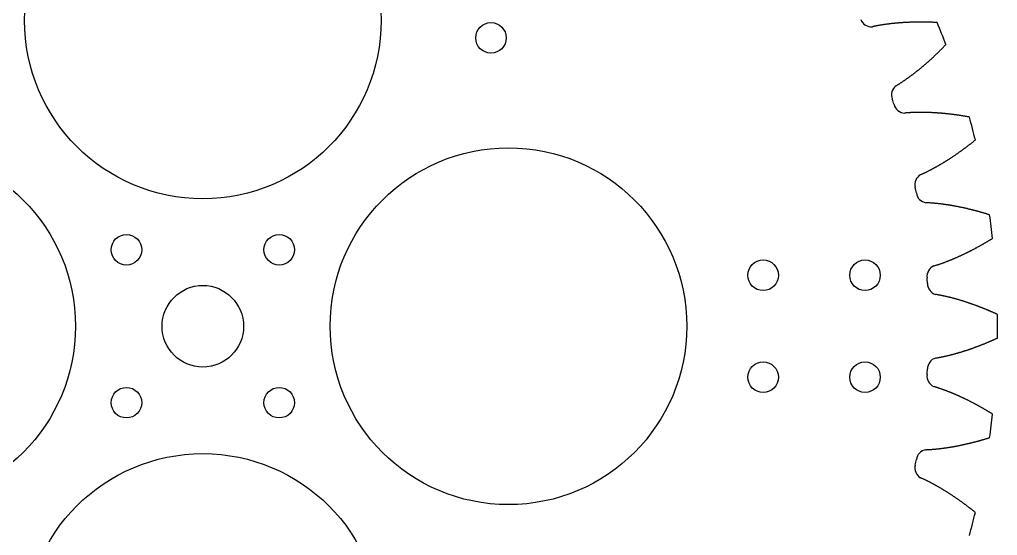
# Model space of a CAD drawing. Extents: x 72 to 228, y 22 to 178.
# Drawn here: x 132 to 228, y 79.5 to 130.1 of the extents above; entities that cross this region are included whole.
import ezdxf

# ---------------------------------------------------------------- set-up
doc = ezdxf.new("R2010")
doc.units = 0
doc.layers.get('0').update_dxf_attribs({"linetype": 'continuous'})

# ---------------------------------------------------------------- blocks, each defined once
blk = doc.blocks.new('CUT088')
at = {"color": 0}
for points in [[(222.086, 129.792), (222.036, 129.794), (221.986, 129.797), (221.937, 129.799), (221.887, 129.801), (221.837, 129.804), (221.787, 129.806), (221.737, 129.808), (221.687, 129.81), (221.637, 129.812), (221.587, 129.814), (221.537, 129.815), (221.487, 129.817), (221.437, 129.819), (221.387, 129.82), (221.337, 129.822), (221.287, 129.823), (221.237, 129.824), (221.187, 129.826), (221.137, 129.827), (221.087, 129.828), (221.037, 129.829), (220.987, 129.83), (220.937, 129.83), (220.887, 129.831), (220.837, 129.832), (220.787, 129.832), (220.737, 129.833), (220.687, 129.833), (220.637, 129.833), (220.587, 129.834), (220.537, 129.834), (220.487, 129.834), (220.437, 129.834), (220.387, 129.834), (220.337, 129.834), (220.287, 129.833), (220.237, 129.833), (220.187, 129.832), (220.137, 129.832), (220.087, 129.831), (220.037, 129.831), (219.987, 129.83), (219.937, 129.829), (219.887, 129.828), (219.837, 129.827), (219.787, 129.826), (219.737, 129.824), (219.687, 129.823), (219.637, 129.822), (219.587, 129.82), (219.537, 129.819), (219.487, 129.817), (219.437, 129.815), (219.387, 129.813), (219.337, 129.811), (219.287, 129.809), (219.237, 129.807), (219.188, 129.805), (219.138, 129.803), (219.088, 129.8), (219.038, 129.798), (218.988, 129.795), (218.938, 129.792), (218.888, 129.789), (218.838, 129.786), (218.788, 129.783), (218.738, 129.78), (218.688, 129.777), (218.638, 129.774), (218.589, 129.77), (218.539, 129.767), (218.489, 129.763), (218.439, 129.76), (218.389, 129.756), (218.339, 129.752), (218.289, 129.748), (218.24, 129.744), (218.19, 129.74), (218.14, 129.735), (218.09, 129.731), (218.04, 129.726), (217.991, 129.722), (217.941, 129.717), (217.891, 129.712), (217.841, 129.707), (217.792, 129.702), (217.742, 129.697), (217.692, 129.692), (217.642, 129.686), (217.593, 129.681), (217.543, 129.675), (217.493, 129.669), (217.444, 129.663), (217.394, 129.657), (217.344, 129.651), (217.295, 129.645), (217.245, 129.639), (217.196, 129.632), (217.146, 129.626), (217.096, 129.619), (217.047, 129.612), (216.997, 129.605), (216.948, 129.598), (216.898, 129.591), (216.849, 129.584), (216.8, 129.576), (216.75, 129.569), (216.701, 129.561), (216.651, 129.553), (216.602, 129.545), (216.553, 129.537), (216.503, 129.529), (216.454, 129.521), (216.405, 129.512), (216.355, 129.504), (216.306, 129.495), (216.257, 129.486), (216.208, 129.477), (216.159, 129.468), (216.11, 129.458), (216.06, 129.449), (216.011, 129.439), (215.962, 129.43), (215.913, 129.42), (215.864, 129.41), (215.815, 129.399), (215.767, 129.389), (215.732, 129.381)], [(218.03, 123.579), (218.073, 123.604), (218.115, 123.63), (218.158, 123.656), (218.201, 123.683), (218.243, 123.709), (218.286, 123.735), (218.328, 123.762), (218.37, 123.789), (218.412, 123.816), (218.454, 123.843), (218.496, 123.87), (218.538, 123.897), (218.58, 123.924), (218.622, 123.952), (218.664, 123.979), (218.705, 124.007), (218.747, 124.035), (218.788, 124.063), (218.83, 124.091), (218.871, 124.119), (218.912, 124.147), (218.954, 124.176), (218.995, 124.204), (219.036, 124.233), (219.077, 124.261), (219.117, 124.29), (219.158, 124.319), (219.199, 124.348), (219.24, 124.377), (219.28, 124.406), (219.321, 124.435), (219.361, 124.465), (219.402, 124.494), (219.442, 124.524), (219.482, 124.554), (219.522, 124.583), (219.563, 124.613), (219.603, 124.643), (219.643, 124.673), (219.683, 124.703), (219.722, 124.733), (219.762, 124.764), (219.802, 124.794), (219.842, 124.825), (219.881, 124.855), (219.921, 124.886), (219.96, 124.916), (219.999, 124.947), (220.039, 124.978), (220.078, 125.009), (220.117, 125.04), (220.156, 125.071), (220.195, 125.103), (220.234, 125.134), (220.273, 125.165), (220.312, 125.197), (220.351, 125.228), (220.39, 125.26), (220.428, 125.291), (220.467, 125.323), (220.506, 125.355), (220.544, 125.387), (220.582, 125.419), (220.621, 125.451), (220.659, 125.483), (220.697, 125.515), (220.736, 125.548), (220.774, 125.58), (220.812, 125.613), (220.85, 125.645), (220.888, 125.678), (220.925, 125.71), (220.963, 125.743), (221.001, 125.776), (221.039, 125.809), (221.076, 125.842), (221.114, 125.875), (221.151, 125.908), (221.189, 125.941), (221.226, 125.974), (221.264, 126.007), (221.301, 126.041), (221.338, 126.074), (221.375, 126.107), (221.412, 126.141), (221.449, 126.175), (221.486, 126.208), (221.523, 126.242), (221.56, 126.276), (221.597, 126.31), (221.634, 126.343), (221.67, 126.377), (221.707, 126.411), (221.743, 126.446), (221.78, 126.48), (221.816, 126.514), (221.853, 126.548), (221.889, 126.583), (221.925, 126.617), (221.962, 126.651), (221.998, 126.686), (222.034, 126.721), (222.07, 126.755), (222.106, 126.79), (222.142, 126.825), (222.178, 126.86), (222.214, 126.894), (222.249, 126.929), (222.285, 126.964), (222.321, 126.999), (222.356, 127.035), (222.392, 127.07), (222.427, 127.105), (222.463, 127.14), (222.498, 127.176), (222.533, 127.211), (222.569, 127.246), (222.604, 127.282), (222.639, 127.318), (222.674, 127.353), (222.709, 127.389), (222.744, 127.425), (222.779, 127.46), (222.814, 127.496), (222.849, 127.532), (222.884, 127.568), (222.918, 127.604), (222.943, 127.629)], [(218.03, 123.579), (218.073, 123.604), (218.115, 123.63), (218.158, 123.656), (218.201, 123.683), (218.243, 123.709), (218.286, 123.735), (218.328, 123.762), (218.37, 123.789), (218.412, 123.816), (218.454, 123.843), (218.496, 123.87), (218.538, 123.897), (218.58, 123.924), (218.622, 123.952), (218.664, 123.979), (218.705, 124.007), (218.747, 124.035), (218.788, 124.063), (218.83, 124.091), (218.871, 124.119), (218.912, 124.147), (218.954, 124.176), (218.995, 124.204), (219.036, 124.233), (219.077, 124.261), (219.117, 124.29), (219.158, 124.319), (219.199, 124.348), (219.24, 124.377), (219.28, 124.406), (219.321, 124.435), (219.361, 124.465), (219.402, 124.494), (219.442, 124.524), (219.482, 124.554), (219.522, 124.583), (219.563, 124.613), (219.603, 124.643), (219.643, 124.673), (219.683, 124.703), (219.722, 124.733), (219.762, 124.764), (219.802, 124.794), (219.842, 124.825), (219.881, 124.855), (219.921, 124.886), (219.96, 124.916), (219.999, 124.947), (220.039, 124.978), (220.078, 125.009), (220.117, 125.04), (220.156, 125.071), (220.195, 125.103), (220.234, 125.134), (220.273, 125.165), (220.312, 125.197), (220.351, 125.228), (220.39, 125.26), (220.428, 125.291), (220.467, 125.323), (220.506, 125.355), (220.544, 125.387), (220.582, 125.419), (220.621, 125.451), (220.659, 125.483), (220.697, 125.515), (220.736, 125.548), (220.774, 125.58), (220.812, 125.613), (220.85, 125.645), (220.888, 125.678), (220.925, 125.71), (220.963, 125.743), (221.001, 125.776), (221.039, 125.809), (221.076, 125.842), (221.114, 125.875), (221.151, 125.908), (221.189, 125.941), (221.226, 125.974), (221.264, 126.007), (221.301, 126.041), (221.338, 126.074), (221.375, 126.107), (221.412, 126.141), (221.449, 126.175), (221.486, 126.208), (221.523, 126.242), (221.56, 126.276), (221.597, 126.31), (221.634, 126.343), (221.67, 126.377), (221.707, 126.411), (221.743, 126.446), (221.78, 126.48), (221.816, 126.514), (221.853, 126.548), (221.889, 126.583), (221.925, 126.617), (221.962, 126.651), (221.998, 126.686), (222.034, 126.721), (222.07, 126.755), (222.106, 126.79), (222.142, 126.825), (222.178, 126.86), (222.214, 126.894), (222.249, 126.929), (222.285, 126.964), (222.321, 126.999), (222.356, 127.035), (222.392, 127.07), (222.427, 127.105), (222.463, 127.14), (222.498, 127.176), (222.533, 127.211), (222.569, 127.246), (222.604, 127.282), (222.639, 127.318), (222.674, 127.353), (222.709, 127.389), (222.744, 127.425), (222.779, 127.46), (222.814, 127.496), (222.849, 127.532), (222.884, 127.568), (222.918, 127.604), (222.943, 127.629)], [(225.252, 120.522), (225.203, 120.531), (225.153, 120.539), (225.104, 120.548), (225.055, 120.557), (225.006, 120.565), (224.956, 120.574), (224.907, 120.582), (224.858, 120.59), (224.808, 120.598), (224.759, 120.606), (224.71, 120.614), (224.66, 120.622), (224.611, 120.63), (224.562, 120.638), (224.512, 120.646), (224.463, 120.653), (224.413, 120.661), (224.364, 120.668), (224.314, 120.676), (224.265, 120.683), (224.215, 120.69), (224.166, 120.697), (224.116, 120.704), (224.067, 120.711), (224.017, 120.718), (223.968, 120.725), (223.918, 120.732), (223.869, 120.738), (223.819, 120.745), (223.77, 120.752), (223.72, 120.758), (223.67, 120.764), (223.621, 120.771), (223.571, 120.777), (223.522, 120.783), (223.472, 120.789), (223.422, 120.795), (223.373, 120.8), (223.323, 120.806), (223.273, 120.812), (223.224, 120.817), (223.174, 120.823), (223.124, 120.828), (223.074, 120.834), (223.025, 120.839), (222.975, 120.844), (222.925, 120.849), (222.876, 120.854), (222.826, 120.859), (222.776, 120.863), (222.726, 120.868), (222.676, 120.873), (222.627, 120.877), (222.577, 120.882), (222.527, 120.886), (222.477, 120.89), (222.427, 120.894), (222.378, 120.898), (222.328, 120.902), (222.278, 120.906), (222.228, 120.91), (222.178, 120.914), (222.128, 120.917), (222.078, 120.921), (222.028, 120.924), (221.979, 120.927), (221.929, 120.93), (221.879, 120.933), (221.829, 120.936), (221.779, 120.939), (221.729, 120.942), (221.679, 120.945), (221.629, 120.947), (221.579, 120.95), (221.529, 120.952), (221.479, 120.954), (221.429, 120.957), (221.379, 120.959), (221.329, 120.961), (221.279, 120.962), (221.229, 120.964), (221.18, 120.966), (221.13, 120.967), (221.08, 120.969), (221.03, 120.97), (220.98, 120.971), (220.93, 120.972), (220.88, 120.973), (220.83, 120.974), (220.78, 120.975), (220.73, 120.976), (220.68, 120.976), (220.63, 120.977), (220.58, 120.977), (220.53, 120.977), (220.48, 120.977), (220.43, 120.977), (220.38, 120.977), (220.33, 120.977), (220.28, 120.976), (220.23, 120.976), (220.18, 120.975), (220.13, 120.974), (220.08, 120.973), (220.03, 120.972), (219.98, 120.971), (219.93, 120.97), (219.88, 120.968), (219.83, 120.967), (219.78, 120.965), (219.73, 120.963), (219.68, 120.961), (219.63, 120.959), (219.58, 120.957), (219.53, 120.955), (219.48, 120.952), (219.43, 120.949), (219.38, 120.947), (219.33, 120.944), (219.28, 120.94), (219.231, 120.937), (219.181, 120.934), (219.131, 120.93), (219.081, 120.927), (219.031, 120.923), (218.981, 120.919), (218.931, 120.914), (218.896, 120.911)], [(220.448, 114.866), (220.494, 114.887), (220.54, 114.907), (220.586, 114.927), (220.631, 114.948), (220.677, 114.969), (220.722, 114.99), (220.767, 115.011), (220.813, 115.032), (220.858, 115.053), (220.903, 115.075), (220.948, 115.097), (220.993, 115.118), (221.038, 115.14), (221.083, 115.162), (221.128, 115.184), (221.172, 115.207), (221.217, 115.229), (221.262, 115.252), (221.306, 115.274), (221.351, 115.297), (221.395, 115.32), (221.44, 115.343), (221.484, 115.366), (221.528, 115.389), (221.573, 115.412), (221.617, 115.436), (221.661, 115.459), (221.705, 115.483), (221.749, 115.507), (221.793, 115.531), (221.837, 115.555), (221.881, 115.579), (221.924, 115.603), (221.968, 115.627), (222.012, 115.651), (222.055, 115.676), (222.099, 115.701), (222.142, 115.725), (222.186, 115.75), (222.229, 115.775), (222.273, 115.8), (222.316, 115.825), (222.359, 115.85), (222.402, 115.875), (222.445, 115.901), (222.488, 115.926), (222.531, 115.952), (222.574, 115.977), (222.617, 116.003), (222.66, 116.029), (222.703, 116.055), (222.745, 116.081), (222.788, 116.107), (222.831, 116.133), (222.873, 116.159), (222.916, 116.186), (222.958, 116.212), (223.001, 116.238), (223.043, 116.265), (223.085, 116.292), (223.127, 116.318), (223.17, 116.345), (223.212, 116.372), (223.254, 116.399), (223.296, 116.426), (223.338, 116.454), (223.38, 116.481), (223.422, 116.508), (223.463, 116.535), (223.505, 116.563), (223.547, 116.591), (223.589, 116.618), (223.63, 116.646), (223.672, 116.674), (223.713, 116.702), (223.755, 116.73), (223.796, 116.758), (223.837, 116.786), (223.879, 116.814), (223.92, 116.842), (223.961, 116.87), (224.002, 116.899), (224.043, 116.927), (224.085, 116.956), (224.126, 116.984), (224.166, 117.013), (224.207, 117.042), (224.248, 117.071), (224.289, 117.1), (224.33, 117.129), (224.37, 117.158), (224.411, 117.187), (224.452, 117.216), (224.492, 117.245), (224.533, 117.275), (224.573, 117.304), (224.614, 117.333), (224.654, 117.363), (224.694, 117.392), (224.735, 117.422), (224.775, 117.452), (224.815, 117.482), (224.855, 117.512), (224.895, 117.541), (224.935, 117.571), (224.975, 117.602), (225.015, 117.632), (225.055, 117.662), (225.095, 117.692), (225.134, 117.722), (225.174, 117.753), (225.214, 117.783), (225.253, 117.814), (225.293, 117.844), (225.332, 117.875), (225.372, 117.906), (225.411, 117.936), (225.451, 117.967), (225.49, 117.998), (225.529, 118.029), (225.569, 118.06), (225.608, 118.091), (225.647, 118.122), (225.686, 118.153), (225.725, 118.185), (225.764, 118.216), (225.803, 118.247), (225.83, 118.269)], [(227.231, 110.929), (227.183, 110.944), (227.135, 110.958), (227.087, 110.973), (227.039, 110.988), (226.992, 111.002), (226.944, 111.017), (226.896, 111.031), (226.848, 111.046), (226.8, 111.06), (226.752, 111.074), (226.704, 111.088), (226.656, 111.102), (226.608, 111.116), (226.56, 111.13), (226.512, 111.144), (226.464, 111.158), (226.416, 111.171), (226.368, 111.185), (226.32, 111.199), (226.272, 111.212), (226.223, 111.225), (226.175, 111.239), (226.127, 111.252), (226.079, 111.265), (226.03, 111.278), (225.982, 111.291), (225.934, 111.304), (225.886, 111.317), (225.837, 111.329), (225.789, 111.342), (225.74, 111.355), (225.692, 111.367), (225.644, 111.38), (225.595, 111.392), (225.547, 111.404), (225.498, 111.416), (225.45, 111.428), (225.401, 111.44), (225.353, 111.452), (225.304, 111.464), (225.255, 111.476), (225.207, 111.488), (225.158, 111.499), (225.109, 111.511), (225.061, 111.522), (225.012, 111.533), (224.963, 111.545), (224.915, 111.556), (224.866, 111.567), (224.817, 111.578), (224.768, 111.589), (224.719, 111.599), (224.671, 111.61), (224.622, 111.621), (224.573, 111.631), (224.524, 111.642), (224.475, 111.652), (224.426, 111.662), (224.377, 111.672), (224.328, 111.682), (224.279, 111.692), (224.23, 111.702), (224.181, 111.712), (224.132, 111.722), (224.083, 111.731), (224.034, 111.741), (223.985, 111.75), (223.936, 111.76), (223.886, 111.769), (223.837, 111.778), (223.788, 111.787), (223.739, 111.796), (223.69, 111.805), (223.64, 111.813), (223.591, 111.822), (223.542, 111.83), (223.493, 111.839), (223.443, 111.847), (223.394, 111.855), (223.345, 111.863), (223.295, 111.871), (223.246, 111.879), (223.197, 111.887), (223.147, 111.895), (223.098, 111.902), (223.048, 111.91), (222.999, 111.917), (222.949, 111.924), (222.9, 111.932), (222.85, 111.939), (222.801, 111.945), (222.751, 111.952), (222.702, 111.959), (222.652, 111.965), (222.603, 111.972), (222.553, 111.978), (222.503, 111.984), (222.454, 111.991), (222.404, 111.997), (222.354, 112.002), (222.305, 112.008), (222.255, 112.014), (222.205, 112.019), (222.156, 112.025), (222.106, 112.03), (222.056, 112.035), (222.006, 112.04), (221.957, 112.045), (221.907, 112.049), (221.857, 112.054), (221.807, 112.058), (221.758, 112.063), (221.708, 112.067), (221.658, 112.071), (221.608, 112.075), (221.558, 112.079), (221.508, 112.082), (221.458, 112.086), (221.409, 112.089), (221.359, 112.092), (221.309, 112.095), (221.259, 112.098), (221.209, 112.101), (221.159, 112.103), (221.109, 112.106), (221.059, 112.108), (221.009, 112.11), (220.974, 112.111)], [(227.231, 110.929), (227.183, 110.944), (227.135, 110.958), (227.087, 110.973), (227.039, 110.988), (226.992, 111.002), (226.944, 111.017), (226.896, 111.031), (226.848, 111.046), (226.8, 111.06), (226.752, 111.074), (226.704, 111.088), (226.656, 111.102), (226.608, 111.116), (226.56, 111.13), (226.512, 111.144), (226.464, 111.158), (226.416, 111.171), (226.368, 111.185), (226.32, 111.199), (226.272, 111.212), (226.223, 111.225), (226.175, 111.239), (226.127, 111.252), (226.079, 111.265), (226.03, 111.278), (225.982, 111.291), (225.934, 111.304), (225.886, 111.317), (225.837, 111.329), (225.789, 111.342), (225.74, 111.355), (225.692, 111.367), (225.644, 111.38), (225.595, 111.392), (225.547, 111.404), (225.498, 111.416), (225.45, 111.428), (225.401, 111.44), (225.353, 111.452), (225.304, 111.464), (225.255, 111.476), (225.207, 111.488), (225.158, 111.499), (225.109, 111.511), (225.061, 111.522), (225.012, 111.533), (224.963, 111.545), (224.915, 111.556), (224.866, 111.567), (224.817, 111.578), (224.768, 111.589), (224.719, 111.599), (224.671, 111.61), (224.622, 111.621), (224.573, 111.631), (224.524, 111.642), (224.475, 111.652), (224.426, 111.662), (224.377, 111.672), (224.328, 111.682), (224.279, 111.692), (224.23, 111.702), (224.181, 111.712), (224.132, 111.722), (224.083, 111.731), (224.034, 111.741), (223.985, 111.75), (223.936, 111.76), (223.886, 111.769), (223.837, 111.778), (223.788, 111.787), (223.739, 111.796), (223.69, 111.805), (223.64, 111.813), (223.591, 111.822), (223.542, 111.83), (223.493, 111.839), (223.443, 111.847), (223.394, 111.855), (223.345, 111.863), (223.295, 111.871), (223.246, 111.879), (223.197, 111.887), (223.147, 111.895), (223.098, 111.902), (223.048, 111.91), (222.999, 111.917), (222.949, 111.924), (222.9, 111.932), (222.85, 111.939), (222.801, 111.945), (222.751, 111.952), (222.702, 111.959), (222.652, 111.965), (222.603, 111.972), (222.553, 111.978), (222.503, 111.984), (222.454, 111.991), (222.404, 111.997), (222.354, 112.002), (222.305, 112.008), (222.255, 112.014), (222.205, 112.019), (222.156, 112.025), (222.106, 112.03), (222.056, 112.035), (222.006, 112.04), (221.957, 112.045), (221.907, 112.049), (221.857, 112.054), (221.807, 112.058), (221.758, 112.063), (221.708, 112.067), (221.658, 112.071), (221.608, 112.075), (221.558, 112.079), (221.508, 112.082), (221.458, 112.086), (221.409, 112.089), (221.359, 112.092), (221.309, 112.095), (221.259, 112.098), (221.209, 112.101), (221.159, 112.103), (221.109, 112.106), (221.059, 112.108), (221.009, 112.11), (220.974, 112.111)], [(221.756, 105.92), (221.804, 105.934), (221.852, 105.948), (221.9, 105.963), (221.948, 105.978), (221.995, 105.993), (222.043, 106.008), (222.091, 106.023), (222.138, 106.038), (222.186, 106.054), (222.233, 106.07), (222.281, 106.085), (222.328, 106.101), (222.375, 106.117), (222.423, 106.134), (222.47, 106.15), (222.517, 106.166), (222.564, 106.183), (222.611, 106.2), (222.658, 106.217), (222.705, 106.234), (222.752, 106.251), (222.799, 106.268), (222.846, 106.285), (222.893, 106.303), (222.94, 106.32), (222.987, 106.338), (223.033, 106.356), (223.08, 106.374), (223.127, 106.392), (223.173, 106.41), (223.22, 106.428), (223.266, 106.447), (223.313, 106.465), (223.359, 106.484), (223.406, 106.503), (223.452, 106.521), (223.498, 106.54), (223.544, 106.559), (223.591, 106.579), (223.637, 106.598), (223.683, 106.617), (223.729, 106.637), (223.775, 106.656), (223.821, 106.676), (223.867, 106.695), (223.913, 106.715), (223.959, 106.735), (224.004, 106.755), (224.05, 106.775), (224.096, 106.796), (224.142, 106.816), (224.187, 106.836), (224.233, 106.857), (224.278, 106.878), (224.324, 106.898), (224.369, 106.919), (224.415, 106.94), (224.46, 106.961), (224.505, 106.982), (224.551, 107.003), (224.596, 107.025), (224.641, 107.046), (224.686, 107.067), (224.732, 107.089), (224.777, 107.11), (224.822, 107.132), (224.867, 107.154), (224.912, 107.176), (224.957, 107.198), (225.001, 107.22), (225.046, 107.242), (225.091, 107.264), (225.136, 107.286), (225.181, 107.309), (225.225, 107.331), (225.27, 107.354), (225.314, 107.376), (225.359, 107.399), (225.404, 107.422), (225.448, 107.445), (225.492, 107.468), (225.537, 107.491), (225.581, 107.514), (225.625, 107.537), (225.67, 107.56), (225.714, 107.583), (225.758, 107.607), (225.802, 107.63), (225.846, 107.654), (225.89, 107.678), (225.934, 107.701), (225.978, 107.725), (226.022, 107.749), (226.066, 107.773), (226.11, 107.797), (226.154, 107.821), (226.198, 107.845), (226.241, 107.869), (226.285, 107.894), (226.329, 107.918), (226.372, 107.943), (226.416, 107.967), (226.46, 107.992), (226.503, 108.016), (226.546, 108.041), (226.59, 108.066), (226.633, 108.091), (226.677, 108.116), (226.72, 108.141), (226.763, 108.166), (226.806, 108.191), (226.849, 108.216), (226.893, 108.241), (226.936, 108.267), (226.979, 108.292), (227.022, 108.318), (227.065, 108.343), (227.108, 108.369), (227.151, 108.395), (227.193, 108.42), (227.236, 108.446), (227.279, 108.472), (227.322, 108.498), (227.364, 108.524), (227.407, 108.55), (227.45, 108.576), (227.492, 108.603), (227.522, 108.621)], [(221.756, 105.92), (221.804, 105.934), (221.852, 105.948), (221.9, 105.963), (221.948, 105.978), (221.995, 105.993), (222.043, 106.008), (222.091, 106.023), (222.138, 106.038), (222.186, 106.054), (222.233, 106.07), (222.281, 106.085), (222.328, 106.101), (222.375, 106.117), (222.423, 106.134), (222.47, 106.15), (222.517, 106.166), (222.564, 106.183), (222.611, 106.2), (222.658, 106.217), (222.705, 106.234), (222.752, 106.251), (222.799, 106.268), (222.846, 106.285), (222.893, 106.303), (222.94, 106.32), (222.987, 106.338), (223.033, 106.356), (223.08, 106.374), (223.127, 106.392), (223.173, 106.41), (223.22, 106.428), (223.266, 106.447), (223.313, 106.465), (223.359, 106.484), (223.406, 106.503), (223.452, 106.521), (223.498, 106.54), (223.544, 106.559), (223.591, 106.579), (223.637, 106.598), (223.683, 106.617), (223.729, 106.637), (223.775, 106.656), (223.821, 106.676), (223.867, 106.695), (223.913, 106.715), (223.959, 106.735), (224.004, 106.755), (224.05, 106.775), (224.096, 106.796), (224.142, 106.816), (224.187, 106.836), (224.233, 106.857), (224.278, 106.878), (224.324, 106.898), (224.369, 106.919), (224.415, 106.94), (224.46, 106.961), (224.505, 106.982), (224.551, 107.003), (224.596, 107.025), (224.641, 107.046), (224.686, 107.067), (224.732, 107.089), (224.777, 107.11), (224.822, 107.132), (224.867, 107.154), (224.912, 107.176), (224.957, 107.198), (225.001, 107.22), (225.046, 107.242), (225.091, 107.264), (225.136, 107.286), (225.181, 107.309), (225.225, 107.331), (225.27, 107.354), (225.314, 107.376), (225.359, 107.399), (225.404, 107.422), (225.448, 107.445), (225.492, 107.468), (225.537, 107.491), (225.581, 107.514), (225.625, 107.537), (225.67, 107.56), (225.714, 107.583), (225.758, 107.607), (225.802, 107.63), (225.846, 107.654), (225.89, 107.678), (225.934, 107.701), (225.978, 107.725), (226.022, 107.749), (226.066, 107.773), (226.11, 107.797), (226.154, 107.821), (226.198, 107.845), (226.241, 107.869), (226.285, 107.894), (226.329, 107.918), (226.372, 107.943), (226.416, 107.967), (226.46, 107.992), (226.503, 108.016), (226.546, 108.041), (226.59, 108.066), (226.633, 108.091), (226.677, 108.116), (226.72, 108.141), (226.763, 108.166), (226.806, 108.191), (226.849, 108.216), (226.893, 108.241), (226.936, 108.267), (226.979, 108.292), (227.022, 108.318), (227.065, 108.343), (227.108, 108.369), (227.151, 108.395), (227.193, 108.42), (227.236, 108.446), (227.279, 108.472), (227.322, 108.498), (227.364, 108.524), (227.407, 108.55), (227.45, 108.576), (227.492, 108.603), (227.522, 108.621)], [(227.991, 101.163), (227.946, 101.184), (227.9, 101.204), (227.855, 101.225), (227.809, 101.245), (227.763, 101.266), (227.718, 101.286), (227.672, 101.307), (227.626, 101.327), (227.581, 101.347), (227.535, 101.367), (227.489, 101.387), (227.443, 101.407), (227.397, 101.427), (227.351, 101.447), (227.306, 101.467), (227.26, 101.486), (227.214, 101.506), (227.168, 101.525), (227.121, 101.545), (227.075, 101.564), (227.029, 101.584), (226.983, 101.603), (226.937, 101.622), (226.891, 101.641), (226.844, 101.66), (226.798, 101.679), (226.752, 101.698), (226.706, 101.717), (226.659, 101.735), (226.613, 101.754), (226.566, 101.772), (226.52, 101.791), (226.473, 101.809), (226.427, 101.828), (226.38, 101.846), (226.334, 101.864), (226.287, 101.882), (226.24, 101.9), (226.194, 101.918), (226.147, 101.936), (226.1, 101.953), (226.053, 101.971), (226.007, 101.989), (225.96, 102.006), (225.913, 102.024), (225.866, 102.041), (225.819, 102.058), (225.772, 102.075), (225.725, 102.092), (225.678, 102.109), (225.631, 102.126), (225.584, 102.143), (225.537, 102.16), (225.49, 102.176), (225.443, 102.193), (225.395, 102.21), (225.348, 102.226), (225.301, 102.242), (225.254, 102.258), (225.206, 102.275), (225.159, 102.291), (225.111, 102.307), (225.064, 102.322), (225.017, 102.338), (224.969, 102.354), (224.922, 102.369), (224.874, 102.385), (224.826, 102.4), (224.779, 102.416), (224.731, 102.431), (224.684, 102.446), (224.636, 102.461), (224.588, 102.476), (224.54, 102.491), (224.493, 102.505), (224.445, 102.52), (224.397, 102.534), (224.349, 102.549), (224.301, 102.563), (224.253, 102.577), (224.205, 102.591), (224.157, 102.606), (224.109, 102.619), (224.061, 102.633), (224.013, 102.647), (223.965, 102.661), (223.917, 102.674), (223.869, 102.687), (223.82, 102.701), (223.772, 102.714), (223.724, 102.727), (223.676, 102.74), (223.627, 102.753), (223.579, 102.765), (223.531, 102.778), (223.482, 102.791), (223.434, 102.803), (223.385, 102.815), (223.337, 102.827), (223.288, 102.839), (223.24, 102.851), (223.191, 102.863), (223.142, 102.875), (223.094, 102.886), (223.045, 102.898), (222.996, 102.909), (222.948, 102.92), (222.899, 102.931), (222.85, 102.942), (222.801, 102.953), (222.752, 102.964), (222.704, 102.974), (222.655, 102.984), (222.606, 102.995), (222.557, 103.005), (222.508, 103.015), (222.459, 103.025), (222.41, 103.034), (222.361, 103.044), (222.312, 103.053), (222.262, 103.063), (222.213, 103.072), (222.164, 103.081), (222.115, 103.089), (222.066, 103.098), (222.016, 103.106), (221.967, 103.115), (221.932, 103.12)], [(227.991, 101.163), (227.946, 101.184), (227.9, 101.204), (227.855, 101.225), (227.809, 101.245), (227.763, 101.266), (227.718, 101.286), (227.672, 101.307), (227.626, 101.327), (227.581, 101.347), (227.535, 101.367), (227.489, 101.387), (227.443, 101.407), (227.397, 101.427), (227.351, 101.447), (227.306, 101.467), (227.26, 101.486), (227.214, 101.506), (227.168, 101.525), (227.121, 101.545), (227.075, 101.564), (227.029, 101.584), (226.983, 101.603), (226.937, 101.622), (226.891, 101.641), (226.844, 101.66), (226.798, 101.679), (226.752, 101.698), (226.706, 101.717), (226.659, 101.735), (226.613, 101.754), (226.566, 101.772), (226.52, 101.791), (226.473, 101.809), (226.427, 101.828), (226.38, 101.846), (226.334, 101.864), (226.287, 101.882), (226.24, 101.9), (226.194, 101.918), (226.147, 101.936), (226.1, 101.953), (226.053, 101.971), (226.007, 101.989), (225.96, 102.006), (225.913, 102.024), (225.866, 102.041), (225.819, 102.058), (225.772, 102.075), (225.725, 102.092), (225.678, 102.109), (225.631, 102.126), (225.584, 102.143), (225.537, 102.16), (225.49, 102.176), (225.443, 102.193), (225.395, 102.21), (225.348, 102.226), (225.301, 102.242), (225.254, 102.258), (225.206, 102.275), (225.159, 102.291), (225.111, 102.307), (225.064, 102.322), (225.017, 102.338), (224.969, 102.354), (224.922, 102.369), (224.874, 102.385), (224.826, 102.4), (224.779, 102.416), (224.731, 102.431), (224.684, 102.446), (224.636, 102.461), (224.588, 102.476), (224.54, 102.491), (224.493, 102.505), (224.445, 102.52), (224.397, 102.534), (224.349, 102.549), (224.301, 102.563), (224.253, 102.577), (224.205, 102.591), (224.157, 102.606), (224.109, 102.619), (224.061, 102.633), (224.013, 102.647), (223.965, 102.661), (223.917, 102.674), (223.869, 102.687), (223.82, 102.701), (223.772, 102.714), (223.724, 102.727), (223.676, 102.74), (223.627, 102.753), (223.579, 102.765), (223.531, 102.778), (223.482, 102.791), (223.434, 102.803), (223.385, 102.815), (223.337, 102.827), (223.288, 102.839), (223.24, 102.851), (223.191, 102.863), (223.142, 102.875), (223.094, 102.886), (223.045, 102.898), (222.996, 102.909), (222.948, 102.92), (222.899, 102.931), (222.85, 102.942), (222.801, 102.953), (222.752, 102.964), (222.704, 102.974), (222.655, 102.984), (222.606, 102.995), (222.557, 103.005), (222.508, 103.015), (222.459, 103.025), (222.41, 103.034), (222.361, 103.044), (222.312, 103.053), (222.262, 103.063), (222.213, 103.072), (222.164, 103.081), (222.115, 103.089), (222.066, 103.098), (222.016, 103.106), (221.967, 103.115), (221.932, 103.12)], [(221.932, 96.88), (221.982, 96.888), (222.031, 96.896), (222.08, 96.905), (222.129, 96.913), (222.179, 96.922), (222.228, 96.931), (222.277, 96.94), (222.326, 96.95), (222.375, 96.959), (222.424, 96.969), (222.473, 96.978), (222.522, 96.988), (222.571, 96.998), (222.62, 97.008), (222.669, 97.019), (222.718, 97.029), (222.767, 97.04), (222.816, 97.05), (222.865, 97.061), (222.913, 97.072), (222.962, 97.083), (223.011, 97.094), (223.06, 97.106), (223.108, 97.117), (223.157, 97.129), (223.206, 97.14), (223.254, 97.152), (223.303, 97.164), (223.351, 97.176), (223.4, 97.188), (223.448, 97.201), (223.497, 97.213), (223.545, 97.226), (223.593, 97.238), (223.642, 97.251), (223.69, 97.264), (223.738, 97.277), (223.787, 97.29), (223.835, 97.303), (223.883, 97.317), (223.931, 97.33), (223.979, 97.344), (224.027, 97.357), (224.076, 97.371), (224.124, 97.385), (224.172, 97.399), (224.22, 97.413), (224.268, 97.427), (224.315, 97.441), (224.363, 97.455), (224.411, 97.47), (224.459, 97.484), (224.507, 97.499), (224.555, 97.514), (224.602, 97.529), (224.65, 97.544), (224.698, 97.559), (224.745, 97.574), (224.793, 97.589), (224.841, 97.604), (224.888, 97.62), (224.936, 97.635), (224.983, 97.651), (225.031, 97.667), (225.078, 97.682), (225.126, 97.698), (225.173, 97.714), (225.22, 97.73), (225.268, 97.746), (225.315, 97.763), (225.362, 97.779), (225.409, 97.795), (225.457, 97.812), (225.504, 97.828), (225.551, 97.845), (225.598, 97.862), (225.645, 97.879), (225.692, 97.896), (225.739, 97.913), (225.786, 97.93), (225.833, 97.947), (225.88, 97.964), (225.927, 97.982), (225.974, 97.999), (226.021, 98.017), (226.067, 98.034), (226.114, 98.052), (226.161, 98.07), (226.208, 98.087), (226.254, 98.105), (226.301, 98.123), (226.348, 98.142), (226.394, 98.16), (226.441, 98.178), (226.487, 98.196), (226.534, 98.215), (226.58, 98.233), (226.627, 98.252), (226.673, 98.27), (226.719, 98.289), (226.766, 98.308), (226.812, 98.327), (226.858, 98.346), (226.904, 98.365), (226.951, 98.384), (226.997, 98.403), (227.043, 98.422), (227.089, 98.442), (227.135, 98.461), (227.181, 98.48), (227.227, 98.5), (227.273, 98.52), (227.319, 98.539), (227.365, 98.559), (227.411, 98.579), (227.457, 98.599), (227.503, 98.619), (227.549, 98.639), (227.594, 98.659), (227.64, 98.679), (227.686, 98.699), (227.731, 98.72), (227.777, 98.74), (227.823, 98.761), (227.868, 98.781), (227.914, 98.802), (227.959, 98.823), (227.991, 98.837)], [(221.932, 96.88), (221.982, 96.888), (222.031, 96.896), (222.08, 96.905), (222.129, 96.913), (222.179, 96.922), (222.228, 96.931), (222.277, 96.94), (222.326, 96.95), (222.375, 96.959), (222.424, 96.969), (222.473, 96.978), (222.522, 96.988), (222.571, 96.998), (222.62, 97.008), (222.669, 97.019), (222.718, 97.029), (222.767, 97.04), (222.816, 97.05), (222.865, 97.061), (222.913, 97.072), (222.962, 97.083), (223.011, 97.094), (223.06, 97.106), (223.108, 97.117), (223.157, 97.129), (223.206, 97.14), (223.254, 97.152), (223.303, 97.164), (223.351, 97.176), (223.4, 97.188), (223.448, 97.201), (223.497, 97.213), (223.545, 97.226), (223.593, 97.238), (223.642, 97.251), (223.69, 97.264), (223.738, 97.277), (223.787, 97.29), (223.835, 97.303), (223.883, 97.317), (223.931, 97.33), (223.979, 97.344), (224.027, 97.357), (224.076, 97.371), (224.124, 97.385), (224.172, 97.399), (224.22, 97.413), (224.268, 97.427), (224.315, 97.441), (224.363, 97.455), (224.411, 97.47), (224.459, 97.484), (224.507, 97.499), (224.555, 97.514), (224.602, 97.529), (224.65, 97.544), (224.698, 97.559), (224.745, 97.574), (224.793, 97.589), (224.841, 97.604), (224.888, 97.62), (224.936, 97.635), (224.983, 97.651), (225.031, 97.667), (225.078, 97.682), (225.126, 97.698), (225.173, 97.714), (225.22, 97.73), (225.268, 97.746), (225.315, 97.763), (225.362, 97.779), (225.409, 97.795), (225.457, 97.812), (225.504, 97.828), (225.551, 97.845), (225.598, 97.862), (225.645, 97.879), (225.692, 97.896), (225.739, 97.913), (225.786, 97.93), (225.833, 97.947), (225.88, 97.964), (225.927, 97.982), (225.974, 97.999), (226.021, 98.017), (226.067, 98.034), (226.114, 98.052), (226.161, 98.07), (226.208, 98.087), (226.254, 98.105), (226.301, 98.123), (226.348, 98.142), (226.394, 98.16), (226.441, 98.178), (226.487, 98.196), (226.534, 98.215), (226.58, 98.233), (226.627, 98.252), (226.673, 98.27), (226.719, 98.289), (226.766, 98.308), (226.812, 98.327), (226.858, 98.346), (226.904, 98.365), (226.951, 98.384), (226.997, 98.403), (227.043, 98.422), (227.089, 98.442), (227.135, 98.461), (227.181, 98.48), (227.227, 98.5), (227.273, 98.52), (227.319, 98.539), (227.365, 98.559), (227.411, 98.579), (227.457, 98.599), (227.503, 98.619), (227.549, 98.639), (227.594, 98.659), (227.64, 98.679), (227.686, 98.699), (227.731, 98.72), (227.777, 98.74), (227.823, 98.761), (227.868, 98.781), (227.914, 98.802), (227.959, 98.823), (227.991, 98.837)], [(227.522, 91.379), (227.48, 91.405), (227.437, 91.431), (227.394, 91.457), (227.352, 91.484), (227.309, 91.51), (227.266, 91.536), (227.223, 91.561), (227.181, 91.587), (227.138, 91.613), (227.095, 91.639), (227.052, 91.664), (227.009, 91.69), (226.966, 91.715), (226.923, 91.741), (226.88, 91.766), (226.837, 91.791), (226.793, 91.817), (226.75, 91.842), (226.707, 91.867), (226.664, 91.892), (226.62, 91.917), (226.577, 91.942), (226.534, 91.966), (226.49, 91.991), (226.447, 92.016), (226.403, 92.04), (226.359, 92.065), (226.316, 92.089), (226.272, 92.114), (226.228, 92.138), (226.185, 92.162), (226.141, 92.186), (226.097, 92.21), (226.053, 92.234), (226.009, 92.258), (225.965, 92.282), (225.921, 92.306), (225.877, 92.329), (225.833, 92.353), (225.789, 92.377), (225.745, 92.4), (225.701, 92.423), (225.657, 92.447), (225.612, 92.47), (225.568, 92.493), (225.524, 92.516), (225.479, 92.539), (225.435, 92.562), (225.39, 92.585), (225.346, 92.608), (225.301, 92.63), (225.257, 92.653), (225.212, 92.676), (225.167, 92.698), (225.123, 92.72), (225.078, 92.743), (225.033, 92.765), (224.988, 92.787), (224.943, 92.809), (224.898, 92.831), (224.853, 92.853), (224.808, 92.874), (224.763, 92.896), (224.718, 92.918), (224.673, 92.939), (224.628, 92.961), (224.583, 92.982), (224.537, 93.003), (224.492, 93.024), (224.447, 93.045), (224.401, 93.066), (224.356, 93.087), (224.31, 93.108), (224.265, 93.129), (224.219, 93.149), (224.174, 93.17), (224.128, 93.19), (224.082, 93.21), (224.037, 93.231), (223.991, 93.251), (223.945, 93.271), (223.899, 93.291), (223.853, 93.31), (223.807, 93.33), (223.761, 93.35), (223.715, 93.369), (223.669, 93.389), (223.623, 93.408), (223.577, 93.427), (223.531, 93.446), (223.484, 93.465), (223.438, 93.484), (223.392, 93.503), (223.345, 93.522), (223.299, 93.54), (223.253, 93.559), (223.206, 93.577), (223.159, 93.595), (223.113, 93.613), (223.066, 93.631), (223.02, 93.649), (222.973, 93.667), (222.926, 93.685), (222.879, 93.702), (222.832, 93.72), (222.785, 93.737), (222.738, 93.754), (222.691, 93.771), (222.644, 93.788), (222.597, 93.805), (222.55, 93.822), (222.503, 93.838), (222.456, 93.855), (222.409, 93.871), (222.361, 93.887), (222.314, 93.903), (222.266, 93.919), (222.219, 93.935), (222.172, 93.951), (222.124, 93.966), (222.076, 93.981), (222.029, 93.997), (221.981, 94.012), (221.933, 94.027), (221.886, 94.041), (221.838, 94.056), (221.79, 94.07), (221.756, 94.08)], [(220.974, 87.889), (221.024, 87.891), (221.074, 87.893), (221.124, 87.895), (221.174, 87.897), (221.224, 87.9), (221.274, 87.903), (221.324, 87.906), (221.374, 87.909), (221.423, 87.912), (221.473, 87.915), (221.523, 87.919), (221.573, 87.922), (221.623, 87.926), (221.673, 87.93), (221.723, 87.934), (221.772, 87.938), (221.822, 87.943), (221.872, 87.947), (221.922, 87.952), (221.972, 87.957), (222.021, 87.962), (222.071, 87.967), (222.121, 87.972), (222.171, 87.977), (222.22, 87.982), (222.27, 87.988), (222.32, 87.994), (222.369, 87.999), (222.419, 88.005), (222.469, 88.011), (222.518, 88.017), (222.568, 88.024), (222.617, 88.03), (222.667, 88.036), (222.717, 88.043), (222.766, 88.05), (222.816, 88.057), (222.865, 88.064), (222.915, 88.071), (222.964, 88.078), (223.014, 88.085), (223.063, 88.092), (223.112, 88.1), (223.162, 88.107), (223.211, 88.115), (223.261, 88.123), (223.31, 88.131), (223.359, 88.139), (223.409, 88.147), (223.458, 88.155), (223.507, 88.164), (223.557, 88.172), (223.606, 88.181), (223.655, 88.189), (223.704, 88.198), (223.754, 88.207), (223.803, 88.216), (223.852, 88.225), (223.901, 88.234), (223.95, 88.243), (223.999, 88.253), (224.048, 88.262), (224.098, 88.271), (224.147, 88.281), (224.196, 88.291), (224.245, 88.301), (224.294, 88.311), (224.343, 88.321), (224.392, 88.331), (224.441, 88.341), (224.49, 88.351), (224.538, 88.361), (224.587, 88.372), (224.636, 88.382), (224.685, 88.393), (224.734, 88.404), (224.783, 88.415), (224.832, 88.426), (224.88, 88.437), (224.929, 88.448), (224.978, 88.459), (225.027, 88.47), (225.075, 88.481), (225.124, 88.493), (225.173, 88.504), (225.221, 88.516), (225.27, 88.528), (225.318, 88.539), (225.367, 88.551), (225.416, 88.563), (225.464, 88.575), (225.513, 88.587), (225.561, 88.599), (225.61, 88.612), (225.658, 88.624), (225.706, 88.637), (225.755, 88.649), (225.803, 88.662), (225.852, 88.674), (225.9, 88.687), (225.948, 88.7), (225.997, 88.713), (226.045, 88.726), (226.093, 88.739), (226.141, 88.752), (226.19, 88.765), (226.238, 88.779), (226.286, 88.792), (226.334, 88.805), (226.382, 88.819), (226.43, 88.833), (226.478, 88.846), (226.526, 88.86), (226.575, 88.874), (226.623, 88.888), (226.671, 88.902), (226.719, 88.916), (226.766, 88.93), (226.814, 88.944), (226.862, 88.959), (226.91, 88.973), (226.958, 88.988), (227.006, 89.002), (227.054, 89.017), (227.102, 89.031), (227.149, 89.046), (227.197, 89.061), (227.231, 89.071)], [(220.974, 87.889), (221.024, 87.891), (221.074, 87.893), (221.124, 87.895), (221.174, 87.897), (221.224, 87.9), (221.274, 87.903), (221.324, 87.906), (221.374, 87.909), (221.423, 87.912), (221.473, 87.915), (221.523, 87.919), (221.573, 87.922), (221.623, 87.926), (221.673, 87.93), (221.723, 87.934), (221.772, 87.938), (221.822, 87.943), (221.872, 87.947), (221.922, 87.952), (221.972, 87.957), (222.021, 87.962), (222.071, 87.967), (222.121, 87.972), (222.171, 87.977), (222.22, 87.982), (222.27, 87.988), (222.32, 87.994), (222.369, 87.999), (222.419, 88.005), (222.469, 88.011), (222.518, 88.017), (222.568, 88.024), (222.617, 88.03), (222.667, 88.036), (222.717, 88.043), (222.766, 88.05), (222.816, 88.057), (222.865, 88.064), (222.915, 88.071), (222.964, 88.078), (223.014, 88.085), (223.063, 88.092), (223.112, 88.1), (223.162, 88.107), (223.211, 88.115), (223.261, 88.123), (223.31, 88.131), (223.359, 88.139), (223.409, 88.147), (223.458, 88.155), (223.507, 88.164), (223.557, 88.172), (223.606, 88.181), (223.655, 88.189), (223.704, 88.198), (223.754, 88.207), (223.803, 88.216), (223.852, 88.225), (223.901, 88.234), (223.95, 88.243), (223.999, 88.253), (224.048, 88.262), (224.098, 88.271), (224.147, 88.281), (224.196, 88.291), (224.245, 88.301), (224.294, 88.311), (224.343, 88.321), (224.392, 88.331), (224.441, 88.341), (224.49, 88.351), (224.538, 88.361), (224.587, 88.372), (224.636, 88.382), (224.685, 88.393), (224.734, 88.404), (224.783, 88.415), (224.832, 88.426), (224.88, 88.437), (224.929, 88.448), (224.978, 88.459), (225.027, 88.47), (225.075, 88.481), (225.124, 88.493), (225.173, 88.504), (225.221, 88.516), (225.27, 88.528), (225.318, 88.539), (225.367, 88.551), (225.416, 88.563), (225.464, 88.575), (225.513, 88.587), (225.561, 88.599), (225.61, 88.612), (225.658, 88.624), (225.706, 88.637), (225.755, 88.649), (225.803, 88.662), (225.852, 88.674), (225.9, 88.687), (225.948, 88.7), (225.997, 88.713), (226.045, 88.726), (226.093, 88.739), (226.141, 88.752), (226.19, 88.765), (226.238, 88.779), (226.286, 88.792), (226.334, 88.805), (226.382, 88.819), (226.43, 88.833), (226.478, 88.846), (226.526, 88.86), (226.575, 88.874), (226.623, 88.888), (226.671, 88.902), (226.719, 88.916), (226.766, 88.93), (226.814, 88.944), (226.862, 88.959), (226.91, 88.973), (226.958, 88.988), (227.006, 89.002), (227.054, 89.017), (227.102, 89.031), (227.149, 89.046), (227.197, 89.061), (227.231, 89.071)], [(225.83, 81.731), (225.791, 81.762), (225.752, 81.793), (225.713, 81.825), (225.674, 81.856), (225.635, 81.887), (225.596, 81.918), (225.557, 81.949), (225.518, 81.98), (225.478, 82.011), (225.439, 82.042), (225.4, 82.073), (225.36, 82.104), (225.321, 82.134), (225.281, 82.165), (225.242, 82.195), (225.202, 82.226), (225.162, 82.256), (225.123, 82.287), (225.083, 82.317), (225.043, 82.347), (225.003, 82.377), (224.963, 82.407), (224.923, 82.437), (224.883, 82.467), (224.843, 82.497), (224.803, 82.527), (224.763, 82.557), (224.723, 82.587), (224.682, 82.616), (224.642, 82.646), (224.602, 82.675), (224.561, 82.705), (224.521, 82.734), (224.48, 82.764), (224.44, 82.793), (224.399, 82.822), (224.358, 82.851), (224.318, 82.88), (224.277, 82.909), (224.236, 82.938), (224.195, 82.967), (224.154, 82.995), (224.113, 83.024), (224.072, 83.053), (224.031, 83.081), (223.99, 83.11), (223.949, 83.138), (223.908, 83.166), (223.866, 83.195), (223.825, 83.223), (223.784, 83.251), (223.742, 83.279), (223.701, 83.307), (223.659, 83.335), (223.618, 83.362), (223.576, 83.39), (223.534, 83.418), (223.493, 83.445), (223.451, 83.473), (223.409, 83.5), (223.367, 83.527), (223.325, 83.555), (223.283, 83.582), (223.241, 83.609), (223.199, 83.636), (223.157, 83.663), (223.115, 83.69), (223.073, 83.716), (223.03, 83.743), (222.988, 83.769), (222.946, 83.796), (222.903, 83.822), (222.861, 83.849), (222.818, 83.875), (222.775, 83.901), (222.733, 83.927), (222.69, 83.953), (222.647, 83.979), (222.604, 84.005), (222.561, 84.03), (222.518, 84.056), (222.475, 84.081), (222.432, 84.107), (222.389, 84.132), (222.346, 84.157), (222.303, 84.183), (222.26, 84.208), (222.216, 84.233), (222.173, 84.257), (222.129, 84.282), (222.086, 84.307), (222.042, 84.331), (221.999, 84.356), (221.955, 84.38), (221.911, 84.404), (221.868, 84.429), (221.824, 84.453), (221.78, 84.477), (221.736, 84.5), (221.692, 84.524), (221.648, 84.548), (221.604, 84.571), (221.559, 84.595), (221.515, 84.618), (221.471, 84.641), (221.427, 84.664), (221.382, 84.687), (221.338, 84.71), (221.293, 84.733), (221.248, 84.755), (221.204, 84.778), (221.159, 84.8), (221.114, 84.822), (221.069, 84.844), (221.025, 84.866), (220.98, 84.888), (220.935, 84.91), (220.889, 84.931), (220.844, 84.953), (220.799, 84.974), (220.754, 84.995), (220.708, 85.016), (220.663, 85.037), (220.617, 85.058), (220.572, 85.079), (220.526, 85.099), (220.481, 85.119), (220.448, 85.134)]]:
    blk.add_lwpolyline(points, dxfattribs=at)
for centre, radius in [((150, 130), 17.5), ((178.284, 128.284), 1.5), ((120, 100), 17.5), ((180, 100), 17.5), ((142.5, 107.5), 1.5), ((157.5, 107.5), 1.5), ((205, 105), 1.5), ((215, 105), 1.5), ((150, 100), 4), ((205, 95), 1.5), ((215, 95), 1.5), ((142.5, 92.5), 1.5), ((157.5, 92.5), 1.5), ((150, 70), 17.5)]:
    blk.add_circle(centre, radius, dxfattribs=at)
for centre, radius, start, end in [((215.632, 130.502), 1.125, -158.12826, -84.87756), ((150, 100), 78, 20.74574, 22.45426), ((218.724, 122.693), 1.125, 128.07784, -158.67172), ((150, 100), 71.25, 17.77453, 18.22547), ((218.937, 122.036), 1.125, -165.32826, -92.07756), ((150, 100), 78, 13.54574, 15.25426), ((221.026, 113.901), 1.125, 120.87784, -165.87172), ((150, 100), 71.25, 10.57453, 11.02547), ((221.155, 113.222), 1.125, -172.52826, -99.27756), ((150, 100), 78, 6.34574, 8.05426), ((222.208, 104.889), 1.125, 113.67784, -173.07172), ((150, 100), 71.25, 3.37453, 3.82547), ((222.251, 104.199), 1.125, -179.72826, -106.47756), ((150, 100), 78, -0.85426, 0.85426), ((222.251, 95.801), 1.125, 106.47784, 179.72828), ((222.208, 95.111), 1.125, 173.07174, -113.67756), ((150, 100), 71.25, -3.82547, -3.37453), ((150, 100), 78, -8.05426, -6.34574), ((221.155, 86.778), 1.125, 99.27784, 172.52828), ((150, 100), 71.25, -11.02547, -10.57453), ((221.026, 86.099), 1.125, 165.87174, -120.87756), ((150, 100), 78, -15.25426, -13.54574)]:
    blk.add_arc(centre, radius, start, end, dxfattribs=at)

msp = doc.modelspace()

# ---------------------------------------------------------------- block references
at = {"color": 0}
msp.add_blockref('CUT088', (0, 0), dxfattribs=at)

doc.saveas('drawing.dxf')
